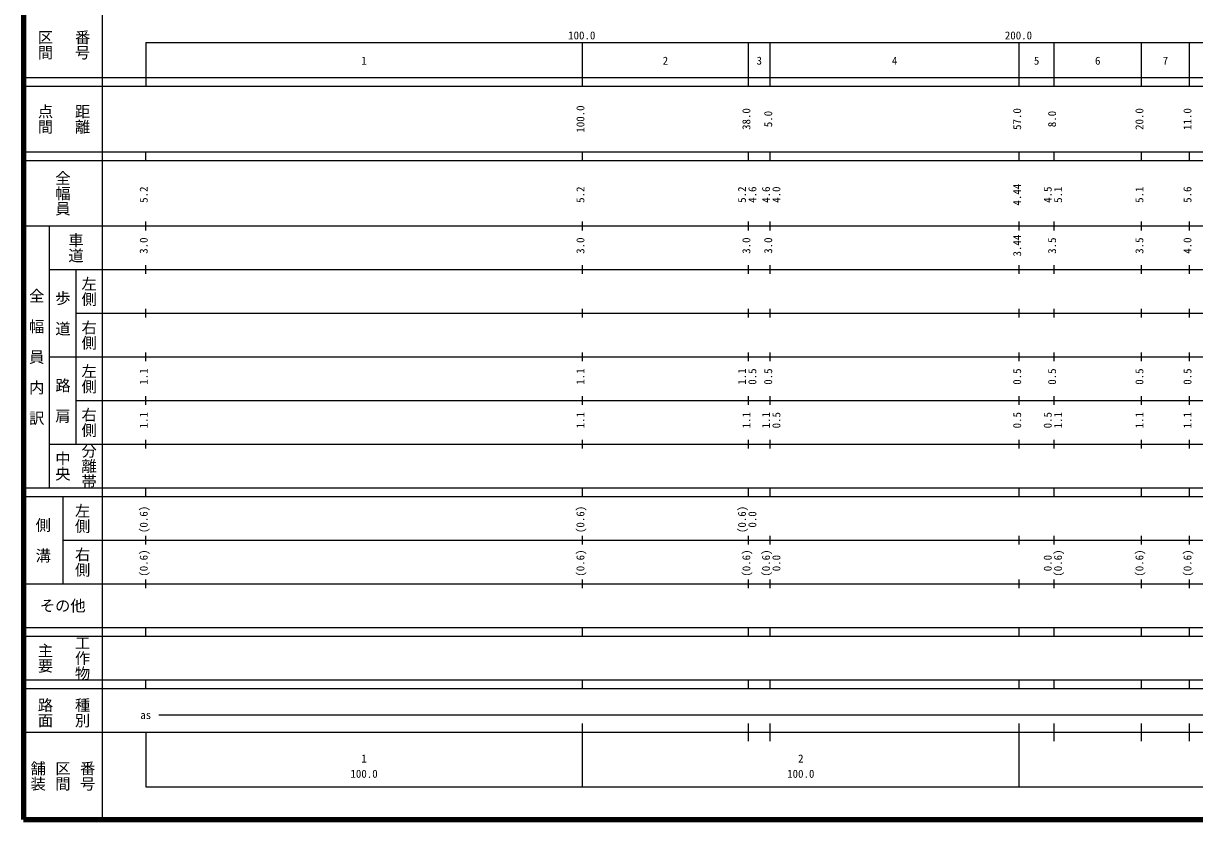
# Model space of a CAD drawing. Units: millimetres on the paper, enlarged 1000 times. Extents: x 40000 to 680000, y 20000 to 380000.
# Drawn here: x 40000 to 308173, y 20000 to 202409 of the extents above; entities that cross this region are included whole.
import ezdxf
from ezdxf.enums import TextEntityAlignment as Align

# ---------------------------------------------------------------- set-up
doc = ezdxf.new("R2010")
doc.units = ezdxf.units.MM
doc.header["$LTSCALE"] = 1000
doc.layers.add('M-TTL', color=2, linetype='Continuous', lineweight=140)
doc.layers.add('M-TTL-BAND', color=7, linetype='Continuous', lineweight=25)
doc.styles.add('@ＭＳ ゴシック', font='')
doc.styles.add('ＭＳ ゴシック', font='')
doc.styles.get('@ＭＳ ゴシック').set_extended_font_data('@MS Gothic')
doc.styles.get('ＭＳ ゴシック').set_extended_font_data('MS Gothic')

msp = doc.modelspace()

# ---------------------------------------------------------------- linework, layer by layer
at = {"layer": 'M-TTL'}
for p, q in [((40000, 380000), (40000, 20000)), ((40000, 20000), (680000, 20000))]:
    msp.add_line(p, q, dxfattribs=at)
at = {"layer": 'M-TTL-BAND'}
for p, q in [((58000, 370000), (58000, 20000)), ((68000, 198000), (579000, 198000)), ((68000, 198000), (68000, 188000)), ((168000, 188000), (168000, 198000)), ((206000, 188000), (206000, 198000)), ((211000, 188000), (211000, 198000)), ((268000, 188000), (268000, 198000)), ((276000, 188000), (276000, 198000)), ((296000, 188000), (296000, 198000)), ((307000, 188000), (307000, 198000)), ((40000, 190000), (579000, 190000)), ((40000, 188000), (579000, 188000)), ((40000, 173000), (579000, 173000)), ((68000, 171000), (68000, 173000)), ((168000, 171000), (168000, 173000)), ((206000, 171000), (206000, 173000)), ((211000, 171000), (211000, 173000)), ((268000, 171000), (268000, 173000)), ((276000, 171000), (276000, 173000)), ((296000, 171000), (296000, 173000)), ((307000, 171000), (307000, 173000)), ((40000, 171000), (579000, 171000)), ((40000, 156000), (579000, 156000)), ((46000, 96000), (46000, 156000)), ((68000, 155000), (68000, 157000)), ((168000, 155000), (168000, 157000)), ((206000, 155000), (206000, 157000)), ((211000, 155000), (211000, 157000)), ((268000, 155000), (268000, 157000)), ((276000, 155000), (276000, 157000)), ((296000, 155000), (296000, 157000)), ((307000, 155000), (307000, 157000)), ((46000, 146000), (579000, 146000)), ((52000, 146000), (52000, 106000)), ((68000, 145000), (68000, 147000)), ((168000, 145000), (168000, 147000)), ((206000, 145000), (206000, 147000)), ((211000, 145000), (211000, 147000)), ((268000, 145000), (268000, 147000)), ((276000, 145000), (276000, 147000)), ((296000, 145000), (296000, 147000)), ((307000, 145000), (307000, 147000)), ((68000, 135000), (68000, 137000)), ((168000, 135000), (168000, 137000)), ((206000, 135000), (206000, 137000)), ((211000, 135000), (211000, 137000)), ((268000, 135000), (268000, 137000)), ((276000, 135000), (276000, 137000)), ((296000, 135000), (296000, 137000)), ((307000, 135000), (307000, 137000)), ((52000, 136000), (579000, 136000)), ((68000, 125000), (68000, 127000)), ((168000, 125000), (168000, 127000)), ((206000, 125000), (206000, 127000)), ((211000, 125000), (211000, 127000)), ((268000, 125000), (268000, 127000)), ((276000, 125000), (276000, 127000)), ((296000, 125000), (296000, 127000)), ((307000, 125000), (307000, 127000)), ((46000, 126000), (579000, 126000)), ((52000, 116000), (579000, 116000)), ((68000, 115000), (68000, 117000)), ((168000, 115000), (168000, 117000)), ((206000, 115000), (206000, 117000)), ((211000, 115000), (211000, 117000)), ((268000, 115000), (268000, 117000)), ((276000, 115000), (276000, 117000)), ((296000, 115000), (296000, 117000)), ((307000, 115000), (307000, 117000)), ((46000, 106000), (579000, 106000)), ((68000, 105000), (68000, 107000)), ((168000, 105000), (168000, 107000)), ((206000, 105000), (206000, 107000)), ((211000, 105000), (211000, 107000)), ((268000, 105000), (268000, 107000)), ((276000, 105000), (276000, 107000)), ((296000, 105000), (296000, 107000)), ((307000, 105000), (307000, 107000)), ((40000, 96000), (579000, 96000)), ((40000, 94000), (579000, 94000)), ((49000, 94000), (49000, 74000)), ((68000, 94000), (68000, 96000)), ((168000, 94000), (168000, 96000)), ((206000, 94000), (206000, 96000)), ((211000, 94000), (211000, 96000)), ((268000, 94000), (268000, 96000)), ((276000, 94000), (276000, 96000)), ((296000, 94000), (296000, 96000)), ((307000, 94000), (307000, 96000)), ((49000, 84000), (579000, 84000)), ((68000, 83000), (68000, 85000)), ((168000, 83000), (168000, 85000)), ((206000, 83000), (206000, 85000)), ((211000, 83000), (211000, 85000)), ((268000, 83000), (268000, 85000)), ((276000, 83000), (276000, 85000)), ((296000, 83000), (296000, 85000)), ((307000, 83000), (307000, 85000)), ((40000, 74000), (579000, 74000)), ((68000, 73000), (68000, 75000)), ((168000, 73000), (168000, 75000)), ((206000, 73000), (206000, 75000)), ((211000, 73000), (211000, 75000)), ((268000, 73000), (268000, 75000)), ((276000, 73000), (276000, 75000)), ((296000, 73000), (296000, 75000)), ((307000, 73000), (307000, 75000)), ((40000, 64000), (579000, 64000)), ((40000, 62000), (579000, 62000)), ((68000, 62000), (68000, 64000)), ((168000, 62000), (168000, 64000)), ((206000, 62000), (206000, 64000)), ((211000, 62000), (211000, 64000)), ((268000, 62000), (268000, 64000)), ((276000, 62000), (276000, 64000)), ((296000, 62000), (296000, 64000)), ((307000, 62000), (307000, 64000)), ((40000, 52000), (579000, 52000)), ((68000, 50000), (68000, 52000)), ((168000, 50000), (168000, 52000)), ((206000, 50000), (206000, 52000)), ((211000, 50000), (211000, 52000)), ((268000, 50000), (268000, 52000)), ((276000, 50000), (276000, 52000)), ((296000, 50000), (296000, 52000)), ((307000, 50000), (307000, 52000)), ((40000, 50000), (579000, 50000)), ((71000, 44000), (565000, 44000)), ((168000, 27500), (168000, 42000)), ((206000, 38000), (206000, 42000)), ((211000, 38000), (211000, 42000)), ((268000, 27500), (268000, 42000)), ((276000, 38000), (276000, 42000)), ((296000, 38000), (296000, 42000)), ((307000, 38000), (307000, 42000)), ((40000, 40000), (579000, 40000)), ((68000, 40000), (68000, 27500)), ((68000, 27500), (579000, 27500))]:
    msp.add_line(p, q, dxfattribs=at)

# ---------------------------------------------------------------- texts
at = {"layer": 'M-TTL-BAND', "style": '@ＭＳ ゴシック'}
for s, p in [('区間', (45000, 197500)), ('番号', (53500, 197500)), ('点間', (45000, 180500)), ('距離', (53500, 180500)), ('全幅員', (49000, 163500)), ('車道', (52000, 151000)), ('左側', (55000, 141000)), ('全\u3000幅\u3000員\u3000内\u3000訳', (43000, 126000)), ('歩\u3000道', (49000, 136000)), ('右側', (55000, 131000)), ('左側', (55000, 121000)), ('路\u3000肩', (49000, 116000)), ('右側', (55000, 111000)), ('分離帯', (55000, 101000)), ('中央', (49000, 101000)), ('左側', (53500, 89000)), ('側\u3000溝', (44500, 84000)), ('右側', (53500, 79000)), ('工作物', (53500, 57000)), ('主要', (45000, 57000)), ('路面', (45000, 44500)), ('種別', (53500, 44500)), ('舗装', (43333, 30000)), ('区間', (49000, 30000)), ('番号', (54667, 30000))]:
    msp.add_text(s, height=2566, rotation=270, dxfattribs=at).set_placement(p, align=Align.MIDDLE_CENTER)
at = {"layer": 'M-TTL-BAND', "style": 'ＭＳ ゴシック'}
for s, p in [('100.0', (167844, 198195)), ('200.0', (267844, 198195)), ('1', (118000, 192405)), ('2', (187000, 192405)), ('3', (208500, 192405)), ('4', (239500, 192405)), ('5', (272000, 192405)), ('6', (286000, 192405)), ('7', (301500, 192405)), ('as', (68000, 42500)), ('2', (218000, 32523)), ('1', (118000, 32523)), ('100.0', (118000, 29033)), ('100.0', (218000, 29033))]:
    msp.add_text(s, height=1833, dxfattribs=at).set_placement(p, align=Align.BOTTOM_CENTER)
for s, p in [('100.0', (169000, 180500)), ('38.0', (207000, 180500)), ('57.0', (269000, 180500)), ('20.0', (297000, 180500)), ('11.0', (308000, 180500)), ('5.0', (212000, 180500)), ('8.0', (277000, 180500)), ('5.2', (69000, 163174)), ('5.2', (169000, 163174)), ('5.2', (206000, 163174)), ('4.6', (208370, 163174)), ('4.6', (211500, 163174)), ('4.0', (213870, 163174)), ('4.44', (269000, 163174)), ('4.5', (276000, 163174)), ('5.1', (278370, 163174)), ('5.1', (297000, 163174)), ('5.6', (308000, 163174)), ('3.0', (69000, 151500)), ('3.0', (169000, 151500)), ('3.0', (207000, 151500)), ('3.0', (212000, 151500)), ('3.44', (269000, 151500)), ('3.5', (277000, 151500)), ('3.5', (297000, 151500)), ('4.0', (308000, 151500)), ('1.1', (69000, 121500)), ('1.1', (169000, 121500)), ('1.1', (206000, 121500)), ('0.5', (208370, 121500)), ('0.5', (212000, 121500)), ('0.5', (269000, 121500)), ('0.5', (277000, 121500)), ('0.5', (297000, 121500)), ('0.5', (308000, 121500)), ('1.1', (69000, 111500)), ('1.1', (169000, 111500)), ('1.1', (207000, 111500)), ('1.1', (211500, 111500)), ('0.5', (213870, 111500)), ('0.5', (269000, 111500)), ('0.5', (276000, 111500)), ('1.1', (278370, 111500)), ('1.1', (297000, 111500)), ('1.1', (308000, 111500)), ('(0.6)', (69000, 88764)), ('(0.6)', (169000, 88764)), ('(0.6)', (206000, 88764)), ('0.0', (208370, 88764)), ('(0.6)', (69000, 78764)), ('(0.6)', (169000, 78764)), ('(0.6)', (207000, 78764)), ('(0.6)', (211500, 78764)), ('0.0', (213870, 78764)), ('0.0', (276000, 78764)), ('(0.6)', (278370, 78764)), ('(0.6)', (297000, 78764)), ('(0.6)', (308000, 78764))]:
    msp.add_text(s, height=1833, rotation=90, dxfattribs=at).set_placement(p, align=Align.BOTTOM_CENTER)
msp.add_text('その他', height=2566, dxfattribs=at).set_placement((49000, 69000), align=Align.MIDDLE_CENTER)

doc.saveas('drawing.dxf')
